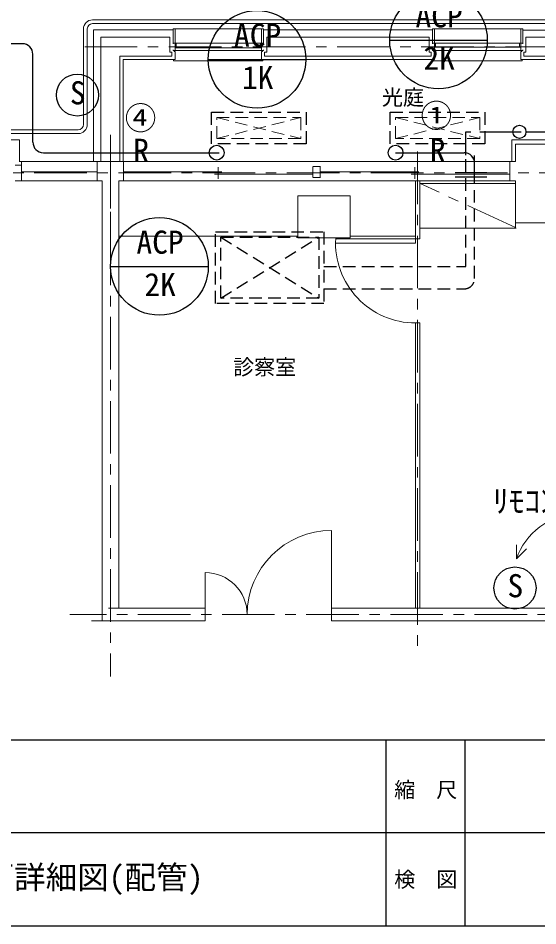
# Model space of a CAD drawing. Units: millimetres, scale not verified. Extents: x -19928 to 19928, y -13899 to 13899.
# Drawn here: x -4622 to 319, y -13899 to -5267 of the extents above; entities that cross this region are included whole.
import ezdxf
from ezdxf.enums import TextEntityAlignment as Align

# ---------------------------------------------------------------- set-up
doc = ezdxf.new("R2010")
doc.units = ezdxf.units.MM
doc.header["$LTSCALE"] = 100
doc.linetypes.add('CHAIN1', pattern=[8, 5, -1, 1, -1])
doc.linetypes.add('DASHED1', pattern=[1.8, 1.2, -0.6])
for name, color, linetype, lineweight in [('0-0_躯体', 4, 'Continuous', 9), ('0-5_冷媒', 2, 'Continuous', 25), ('0-6_ﾄﾞﾚﾝ', 2, 'Continuous', 25), ('0-9_引出線', 3, 'Continuous', 9), ('0-A_図面枠', 3, 'Continuous', 25), ('0-C_部品', 3, 'Continuous', 25)]:
    doc.layers.add(name, color=color, linetype=linetype, lineweight=lineweight)
doc.styles.add('ＭＳ ゴシック', font='')
doc.styles.get('ＭＳ ゴシック').set_extended_font_data('MS Gothic')

msp = doc.modelspace()

# ---------------------------------------------------------------- linework, layer by layer
at = {"layer": '0-0_躯体'}
for p, q in [((-3914.7, -5283.2), (1314.5, -5283.2)), ((-3914.7, -5319.2), (1314.5, -5319.2)), ((-4000.7, -5369.2), (-4000.7, -6278.7)), ((-3964.7, -6278.7), (-3964.7, -5369.2)), ((-3904.7, -6629.7), (-3904.7, -5379.2)), ((-3904.7, -5379.2), (-3149.2, -5379.2)), ((-3149.2, -5370.2), (-3149.2, -5502.8)), ((-3149.2, -5370.2), (-3129.2, -5370.2)), ((-3129.2, -5370.2), (-3129.2, -5502.8)), ((-3129.2, -5370.2), (-2309.2, -5370.2)), ((-2309.2, -5370.2), (-2309.2, -5502.8)), ((-2289.2, -5370.2), (-2309.2, -5370.2)), ((-2289.2, -5370.2), (-2289.2, -5502.8)), ((-2289.2, -5379.2), (-684.2, -5379.2)), ((-684.2, -5370.2), (-684.2, -5502.8)), ((-684.2, -5370.2), (-664.2, -5370.2)), ((-664.2, -5370.2), (-664.2, -5502.8)), ((-664.2, -5370.2), (155.8, -5370.2)), ((155.8, -5370.2), (155.8, -5502.8)), ((175.8, -5370.2), (155.8, -5370.2)), ((175.8, -5370.2), (175.8, -5502.8)), ((175.8, -5382.2), (1425.8, -5382.2)), ((-3834.2, -6629.7), (-3834.2, -5449.7)), ((-3834.2, -5449.7), (-3179.2, -5449.7)), ((-3179.2, -5449.7), (-3179.2, -5590.7)), ((-3149.2, -5504.7), (-3119.2, -5504.7)), ((-3149.2, -5504.7), (-3149.2, -5510.8)), ((-3129.2, -5504.7), (-3129.2, -5574.7)), ((-3119.2, -5504.7), (-3119.2, -5551)), ((-3119.2, -5504.7), (-2319.2, -5504.7)), ((-2319.2, -5504.7), (-2319.2, -5551)), ((-2289.2, -5504.7), (-2319.2, -5504.7)), ((-2309.2, -5504.7), (-2309.2, -5574.7)), ((-2289.2, -5504.7), (-2289.2, -5510.8)), ((-2259.2, -5449.7), (-714.2, -5449.7)), ((-2259.2, -5449.7), (-2259.2, -5590.7)), ((-714.2, -5449.7), (-714.2, -5590.7)), ((-684.2, -5504.7), (-654.2, -5504.7)), ((-684.2, -5504.7), (-684.2, -5510.8)), ((-664.2, -5504.7), (-664.2, -5574.7)), ((-654.2, -5504.7), (-654.2, -5544)), ((-654.2, -5504.7), (145.8, -5504.7)), ((145.8, -5504.7), (145.8, -5544)), ((175.8, -5504.7), (145.8, -5504.7)), ((155.8, -5504.7), (155.8, -5574.7)), ((175.8, -5504.7), (175.8, -5510.8)), ((205.8, -5449.7), (1395.8, -5449.7)), ((205.8, -5449.7), (205.8, -5590.7)), ((-3159.2, -5590.7), (-3179.2, -5590.7)), ((-3159.2, -5590.7), (-3159.2, -5629.7)), ((-3149.2, -5574.7), (-3149.2, -5568.6)), ((-3149.2, -5574.7), (-3119.2, -5574.7)), ((-2309.2, -5551), (-3129.2, -5551)), ((-3129.2, -5584.7), (-3129.2, -5659.7)), ((-3119.2, -5574.7), (-2319.2, -5574.7)), ((-2309.2, -5584.7), (-2309.2, -5659.7)), ((-2289.2, -5574.7), (-2289.2, -5568.6)), ((-2279.2, -5590.7), (-2259.2, -5590.7)), ((-2279.2, -5590.7), (-2279.2, -5629.7)), ((-694.2, -5590.7), (-714.2, -5590.7)), ((-694.2, -5590.7), (-694.2, -5629.7)), ((-684.2, -5574.7), (-684.2, -5568.6)), ((-684.2, -5574.7), (-654.2, -5574.7)), ((155.7, -5544), (-664.2, -5544)), ((-664.2, -5584.7), (-664.2, -5659.7)), ((-654.2, -5574.7), (145.8, -5574.7)), ((155.8, -5584.7), (155.8, -5659.7)), ((175.8, -5574.7), (175.8, -5568.6)), ((185.8, -5590.7), (205.8, -5590.7)), ((185.8, -5590.7), (185.8, -5629.7)), ((-3654.2, -6629.7), (-3654.2, -5629.7)), ((-3654.2, -5629.7), (-3159.2, -5629.7)), ((-3624.2, -6629.7), (-3624.2, -5659.7)), ((-3624.2, -5659.7), (-3129.2, -5659.7)), ((-3144.2, -5659.7), (-3144.2, -5674.7)), ((-3144.2, -5674.7), (-2294.2, -5674.7)), ((-2309.2, -5659.7), (-664.2, -5659.7)), ((-2294.2, -5659.7), (-2294.2, -5674.7)), ((-2279.2, -5629.7), (-694.2, -5629.7)), ((-679.2, -5659.7), (-679.2, -5674.7)), ((-679.2, -5674.7), (170.8, -5674.7)), ((155.8, -5659.7), (1445.8, -5659.7)), ((170.8, -5659.7), (170.8, -5674.7)), ((185.8, -5629.7), (1415.8, -5629.7)), ((-4050.7, -6328.7), (-5299.2, -6328.7)), ((-4050.7, -6364.7), (-5299.2, -6364.7)), ((-4609.2, -6424.7), (-4609.2, -6634.8)), ((70.8, -6424.7), (70.8, -6629.7)), ((740.8, -6424.7), (70.8, -6424.7)), ((105.8, -6464.7), (105.8, -6629.7)), ((705.8, -6464.7), (105.8, -6464.7)), ((-4590.5, -6629.7), (-4609.2, -6629.7)), ((-4164.3, -6629.7), (-4590.5, -6629.7)), ((-4590.5, -6814.7), (-4590.5, -6629.7)), ((-3869.2, -6629.7), (-4164.3, -6629.7)), ((-3869.2, -6814.7), (-3869.2, -6629.7)), ((-3619.2, -6629.7), (-3869.2, -6629.7)), ((50.8, -6629.7), (-3624.2, -6629.7)), ((-3619.2, -6814.7), (-3619.2, -6629.7)), ((50.8, -6814.7), (50.8, -6629.7)), ((105.8, -6629.7), (50.8, -6629.7)), ((-4590.5, -6664.7), (-4649.2, -6664.7)), ((-3869.2, -6727.7), (-4590.5, -6727.7)), ((-3619.2, -6727.7), (-2684.2, -6727.7)), ((-2719.2, -6794.7), (-2719.2, -6684.7)), ((-1819.2, -6781.4), (-1819.2, -6679.4)), ((-1748.6, -6679.4), (-1817.5, -6679.4)), ((-1749.2, -6781.4), (-1749.2, -6679.4)), ((-1749.2, -6727.7), (-814.2, -6727.7)), ((-849.2, -6794.7), (-849.2, -6684.7)), ((-4590.5, -6814.7), (-4649.2, -6814.7)), ((-3869.2, -6814.7), (-4590.5, -6814.7)), ((-3824.2, -6814.7), (-3869.2, -6814.7)), ((-3824.2, -6814.7), (-3824.2, -10999.7)), ((-3619.2, -6814.7), (-3664.2, -6814.7)), ((-3664.2, -6814.7), (-3664.2, -10879.7)), ((50.8, -6814.7), (-3619.2, -6814.7)), ((-2754.2, -6751.7), (-1819.2, -6751.7)), ((-1747.6, -6781.4), (-1818.5, -6781.4)), ((-884.2, -6751.7), (50.8, -6751.7)), ((-844.2, -6814.7), (-844.2, -7405.9)), ((-804.2, -6814.7), (-804.2, -7365.9)), ((105.8, -6814.7), (50.8, -6814.7)), ((105.8, -6814.7), (105.8, -7258.7)), ((-799.2, -6841), (104, -6841)), ((-1464, -6956.7), (-1964, -6956.7)), ((-1964, -6956.7), (-1964, -7356.7)), ((-1464, -7356.7), (-1464, -6956.7)), ((105.8, -7214.7), (705.8, -7214.7)), ((111, -7264.7), (-804.2, -7264.7)), ((-1964, -7339.7), (-3664.2, -7339.7)), ((-1964, -7356.7), (-1464, -7356.7)), ((-844.2, -7405.9), (-1604.2, -7405.9)), ((-804.2, -7365.9), (-1603.2, -7365.9)), ((-844.2, -7339.7), (-1464, -7339.7)), ((-844.2, -8165.9), (-844.2, -10879.7)), ((-804.2, -8165.9), (-844.2, -8165.9)), ((-804.2, -8165.9), (-804.2, -10879.7)), ((-1644.2, -10139.7), (-1644.2, -10999.7)), ((-2844.2, -10539.7), (-2844.2, -10999.7)), ((-2844.2, -10879.7), (-3764.2, -10879.7)), ((1035.9, -10879.7), (-1644.2, -10879.7)), ((-3924.2, -10999.7), (-2844.2, -10999.7)), ((-1644.2, -10999.7), (1035.9, -10999.7))]:
    msp.add_line(p, q, dxfattribs=at)
at = {"layer": '0-0_躯体', "linetype": 'CHAIN1'}
for p, q in [((-3989.3, -5539.7), (9031.1, -5539.7)), ((-3744.2, -6377.6), (-3744.2, -7547.5)), ((-3744.2, -6508.1), (-3744.2, -11527.4)), ((-824.2, -6536.5), (-824.2, -11257.9)), ((12031.7, -6739.7), (-6896.2, -6739.7)), ((105.8, -7258.7), (-799.2, -6841)), ((5816.8, -10939.7), (-4131.1, -10939.7))]:
    msp.add_line(p, q, dxfattribs=at)
at = {"layer": '0-0_躯体'}
for points in [[(-3139.2, -5574.7), (-3139.2, -5584.7), (-3129.2, -5584.7)], [(-2319.2, -5574.7), (-2289.2, -5574.7), (-2319.2, -5574.7)], [(-2299.2, -5574.7), (-2299.2, -5584.7), (-2309.2, -5584.7)], [(-674.2, -5574.7), (-674.2, -5584.7), (-664.2, -5584.7)], [(145.8, -5574.7), (175.8, -5574.7), (145.8, -5574.7)], [(165.8, -5574.7), (165.8, -5584.7), (155.8, -5584.7)], [(-4609.2, -6424.7), (-5279.2, -6424.7), (-5279.2, -7259.7)]]:
    msp.add_lwpolyline(points, dxfattribs=at)
for centre, radius, start, end in [((-3914.7, -5369.2), 86, 90, 180), ((-3914.7, -5369.2), 50, 90, 180), ((-4050.7, -6278.7), 86, 270, 0), ((-4050.7, -6278.7), 50, 270, 0), ((-844.2, -7405.9), 760, 176.71118, 269.99998), ((-1644.2, -10939.7), 800, 90, 180), ((-2844.2, -10939.7), 400, 0, 90)]:
    msp.add_arc(centre, radius, start, end, dxfattribs=at)
at = {"layer": '0-5_冷媒'}
for p, q in [((-4582, -5510.4), (-4944.2, -5510.4)), ((-4482, -6446.8), (-4482, -5610.4)), ((-4382, -6546.8), (-2710.2, -6546.8)), ((-1034.2, -6546.8), (-382.2, -6546.8)), ((-282.2, -6735.8), (-282.2, -6646.8)), ((-468.5, -6735.8), (-167.5, -6735.8)), ((-468.5, -6777.3), (-167.5, -6777.3))]:
    msp.add_line(p, q, dxfattribs=at)
for centre, radius in [((143.1, -6348.4), 62.2), ((-2734.2, -6546.8), 70.3), ((-1034.2, -6546.8), 70.3)]:
    msp.add_circle(centre, radius, dxfattribs=at)
for centre, start, end in [((-4582, -5610.4), 0, 90), ((-4382, -6446.8), 180, 270), ((-382.2, -6646.8), 0, 90)]:
    msp.add_arc(centre, 100, start, end, dxfattribs=at)
at = {"layer": '0-6_ﾄﾞﾚﾝ'}
for p, q in [((-364.7, -6569.2), (-364.7, -6348.4)), ((-364.7, -6348.4), (-317.8, -6348.4)), ((-231.7, -6348.4), (161.1, -6348.4)), ((205.3, -6348.4), (1064.9, -6348.4))]:
    msp.add_line(p, q, dxfattribs=at)
at = {"layer": '0-9_引出線', "color": 7, "lineweight": 18}
for q in [(114.2, -10275.3), (210.7, -10312.6)]:
    msp.add_line((114.2, -10409.2), q, dxfattribs=at)
msp.add_arc((731, -10627.2), 654.2, 26.89091, 160.52954, dxfattribs=at)
at = {"layer": '0-A_図面枠'}
for p, q in [((19928.3, -12134.9), (-19928.3, -12134.9)), ((-1125.2, -12134.9), (-1125.2, -13899.2)), ((-375.2, -12134.9), (-375.2, -13899.2)), ((-9125.2, -13012.4), (5549.8, -13012.4))]:
    msp.add_line(p, q, dxfattribs=at)
at = {"layer": '0-A_図面枠', "color": 5}
msp.add_line((-19928.3, -13899.2), (19928.3, -13899.2), dxfattribs=at)
at = {"layer": '0-C_部品'}
for p, q in [((-1089.7, -5475.7), (-162, -5475.7)), ((-2814.5, -5660), (-1886.8, -5660)), ((-3742.2, -7628.2), (-2814.5, -7628.2))]:
    msp.add_line(p, q, dxfattribs=at)
at = {"layer": '0-C_部品', "color": 2, "linetype": 'DASHED1'}
for p, q in [((-2784.2, -6162.9), (-1884.2, -6162.9)), ((-2784.2, -6462.9), (-2784.2, -6162.9)), ((-1884.2, -6162.9), (-1884.2, -6462.9)), ((-1884.2, -6462.9), (-2784.2, -6462.9))]:
    msp.add_line(p, q, dxfattribs=at)
at = {"layer": '0-C_部品', "color": 4, "linetype": 'DASHED1', "lineweight": 9}
for p, q in [((-2734.2, -6212.9), (-1934.2, -6212.9)), ((-2734.2, -6412.9), (-2734.2, -6212.9)), ((-2734.2, -6412.9), (-1934.2, -6212.9)), ((-2734.2, -6212.9), (-1934.2, -6412.9)), ((-1934.2, -6212.9), (-1934.2, -6412.9)), ((-1034.2, -6212.9), (-234.2, -6412.9)), ((-1034.2, -6412.9), (-234.2, -6212.9)), ((-1934.2, -6412.9), (-2734.2, -6412.9))]:
    msp.add_line(p, q, dxfattribs=at)
at = {"layer": '0-C_部品', "linetype": 'DASHED1'}
for p, q in [((-364.7, -7628.6), (-364.7, -6574.4)), ((-282.2, -7741.6), (-282.2, -6574.4)), ((-2744.5, -7300.6), (-1714.5, -7300.6)), ((-2744.5, -7980.6), (-2744.5, -7300.6)), ((-1714.5, -7300.6), (-1714.5, -7980.6)), ((-2694.5, -7350.6), (-1764.5, -7930.6)), ((-2694.5, -7350.6), (-1764.5, -7350.6)), ((-2694.5, -7930.6), (-2694.5, -7350.6)), ((-1714.5, -7628.6), (-364.7, -7628.6)), ((-1714.5, -7841.6), (-382.2, -7841.6)), ((-1764.5, -7930.6), (-2694.5, -7930.6)), ((-1714.5, -7980.6), (-2744.5, -7980.6))]:
    msp.add_line(p, q, dxfattribs=at)
at = {"layer": '0-C_部品', "color": 2, "linetype": 'DASHED1'}
msp.add_lwpolyline([(-1084.2, -6462.9), (-1084.2, -6162.9), (-184.2, -6162.9), (-184.2, -6462.9)], close=True, dxfattribs=at)
at = {"layer": '0-C_部品', "color": 4, "linetype": 'DASHED1', "lineweight": 9}
msp.add_lwpolyline([(-1034.2, -6412.9), (-1034.2, -6212.9), (-234.2, -6212.9), (-234.2, -6412.9)], close=True, dxfattribs=at)
at = {"layer": '0-C_部品', "linetype": 'DASHED1'}
msp.add_lwpolyline([(-2694.5, -7930.6), (-1764.5, -7350.6), (-1764.5, -7930.6)], dxfattribs=at)
at = {"layer": '0-C_部品', "color": 2}
for centre in [(-625.8, -5475.7), (-2350.7, -5660), (-3278.4, -7628.2)]:
    msp.add_circle(centre, 463.9, dxfattribs=at)
at = {"layer": '0-C_部品'}
for centre in [(-4058.4, -5998.6), (101.2, -10686.3)]:
    msp.add_circle(centre, 200, dxfattribs=at)
at = {"layer": '0-C_部品', "linetype": 'DASHED1'}
msp.add_arc((-382.2, -7741.6), 100, 270, 0, dxfattribs=at)

# ---------------------------------------------------------------- texts
at = {"layer": '0-0_躯体', "style": 'ＭＳ ゴシック'}
for s, p in [('光庭', (-1163.6, -6138.3)), ('診察室', (-2578.2, -8702.9))]:
    msp.add_text(s, height=146.6, dxfattribs=at).set_placement(p, align=Align.BOTTOM_LEFT)
at = {"layer": '0-A_図面枠', "color": 4, "style": 'ＭＳ ゴシック'}
for s, p in [('縮\u3000尺', (-1046.5, -12722.6)), ('検\u3000図', (-1046.5, -13575.2))]:
    msp.add_text(s, height=146.6, dxfattribs=at).set_placement(p, align=Align.BOTTOM_LEFT)
at = {"layer": '0-A_図面枠', "style": 'ＭＳ ゴシック'}
msp.add_text('空調設備\u3000改修平面詳細図(配管)', height=219.9, dxfattribs=at).set_placement((-7359.7, -13613.9), align=Align.BOTTOM_LEFT)
at = {"layer": '0-C_部品', "style": 'ＭＳ ゴシック'}
for s, p in [('ACP', (-844.7, -5420.8)), ('ACP', (-2569.5, -5605.1)), ('2K', (-769, -5824)), ('1K', (-2493.9, -6008.3)), ('S', (-4129.7, -6153.2)), ('④', (-3607.9, -6393.9)), ('①', (-795.9, -6371.1)), ('R', (-3527.3, -6699.7)), ('R', (-709.2, -6696.8)), ('ACP', (-3497.2, -7573.3)), ('2K', (-3421.6, -7976.5)), ('ﾘﾓｺﾝｽｲｯﾁ移設', (-108.4, -10035.2)), ('S', (29.9, -10840.8))]:
    msp.add_text(s, height=219.9, dxfattribs=at).set_placement(p, align=Align.BOTTOM_LEFT)

doc.saveas('drawing.dxf')
